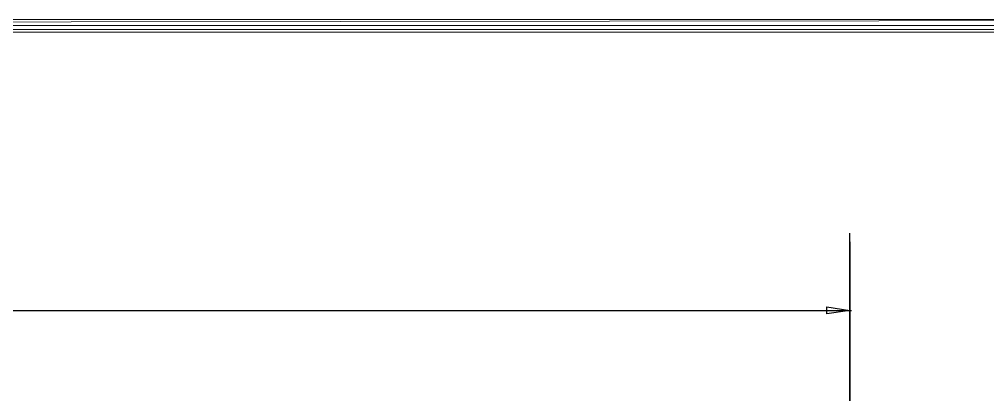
# Model space of a CAD drawing. Header units: inches. Extents: x 11 to 850, y 10 to 598.
# Drawn here: x 515.2 to 682.5, y 533.1 to 597.9 of the extents above; entities that cross this region are included whole.
import ezdxf

# ---------------------------------------------------------------- set-up
doc = ezdxf.new("R2010")
doc.units = ezdxf.units.IN
doc.header["$MEASUREMENT"] = 0
doc.layers.add('PDF_Geometry', color=7, linetype='Continuous')

msp = doc.modelspace()

# ---------------------------------------------------------------- linework, layer by layer
at = {"layer": 'PDF_Geometry', "lineweight": 0}
for points in [[(849.77, 597.95), (12.36, 596.91), (11.32, 597.95), (849.77, 597.95)], [(848.73, 596.91), (849.77, 597.95), (12.36, 596.91), (848.73, 596.91)], [(743.17, 129.97), (743.17, 596.19), (13.86, 596.19), (13.86, 12.88)], [(13.86, 303.2), (742.78, 303.2), (742.78, 595.74), (13.86, 595.74), (13.86, 303.2)], [(654.72, 548.26), (654.72, 547.61), (658.69, 547.61), (654.72, 548.26)], [(654.72, 547.61), (658.69, 547.61), (654.72, 547.02), (654.72, 547.61)]]:
    msp.add_lwpolyline(points, dxfattribs=at)
at = {"layer": 'PDF_Geometry', "lineweight": 25}
for points in [[(658.69, 378.91), (658.69, 561.01)], [(658.69, 559.51), (658.69, 483.61)], [(109.66, 547.61), (658.95, 547.61)], [(654.72, 548.26), (658.69, 547.61), (654.72, 547.02), (654.72, 548.26)]]:
    msp.add_lwpolyline(points, dxfattribs=at)

doc.saveas('drawing.dxf')
